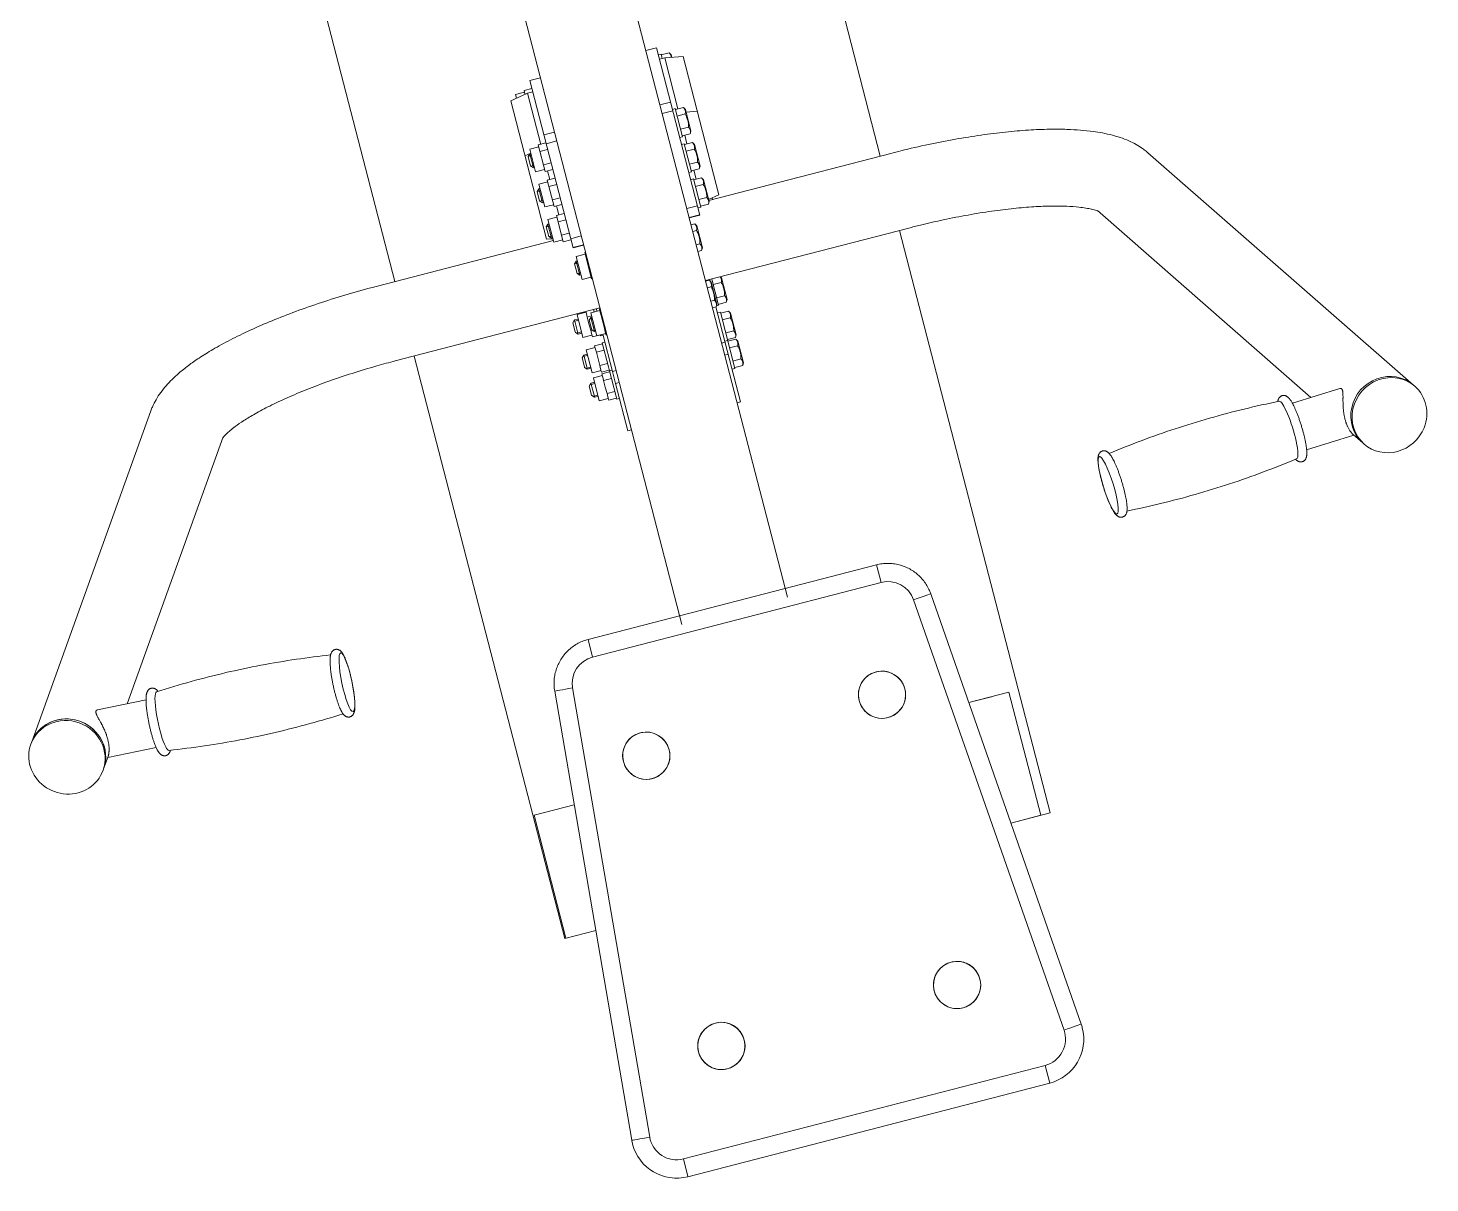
# Model space of a CAD drawing. Header units: millimetres. Extents: x -4129 to 4409, y -4072 to 4021.
# Drawn here: x 325 to 1096, y -4072 to -3437 of the extents above; entities that cross this region are included whole.
import ezdxf

# ---------------------------------------------------------------- set-up
doc = ezdxf.new("R2010")
doc.units = ezdxf.units.MM
doc.linetypes.add('K5LT_BASIC', pattern=[0])
doc.linetypes.add('K5LT_THIN', pattern=[0])
doc.layers.add('DIKOM_ОБЪЕКТ', color=7, linetype='Continuous')

msp = doc.modelspace()

# ---------------------------------------------------------------- linework, layer by layer
at = {"layer": 'DIKOM_ОБЪЕКТ', "color": 7, "linetype": 'K5LT_BASIC', "lineweight": 15}
for p, q in [((742.46, -3749.89), (549.63, -3004.48)), ((684.37, -3764.92), (491.54, -3019.5)), ((793.59, -3507.04), (714.31, -3200.56)), ((526.39, -3576.16), (447.1, -3269.68)), ((664.6, -3448.92), (670.41, -3447.42)), ((670.41, -3447.42), (694.25, -3539.57)), ((671.41, -3451.29), (672.96, -3450.89)), ((674.94, -3452.96), (672.04, -3453.71)), ((672.96, -3450.89), (673.42, -3452.65)), ((673.08, -3451.37), (677.47, -3450.23)), ((673.42, -3452.65), (673.59, -3453.31)), ((685.07, -3452.16), (674.94, -3452.96)), ((682.21, -3481.06), (674.94, -3452.96)), ((677.47, -3450.23), (678.55, -3451.33)), ((678.89, -3452.65), (678.55, -3451.33)), ((704.77, -3528.32), (685.07, -3452.16)), ((606.51, -3463.95), (600.7, -3465.45)), ((592.88, -3473.15), (597.82, -3471.87)), ((601.83, -3469.8), (597.57, -3470.9)), ((598.04, -3472.72), (597.57, -3470.9)), ((599.43, -3472.49), (602.33, -3471.74)), ((624.54, -3557.6), (600.7, -3465.45)), ((590.19, -3476.7), (599.43, -3472.49)), ((590.19, -3476.7), (609.89, -3552.86)), ((592.88, -3473.15), (593.42, -3475.23)), ((598.13, -3473.08), (598.04, -3472.72)), ((599.43, -3472.49), (606.7, -3500.59)), ((678.16, -3477.37), (672.35, -3478.87)), ((679.41, -3482.2), (673.6, -3483.7)), ((679.18, -3481.33), (680.73, -3480.93)), ((680.73, -3480.93), (684.74, -3496.42)), ((680.86, -3481.41), (685.24, -3480.27)), ((681.79, -3485.03), (686.18, -3483.89)), ((685.25, -3480.28), (685.24, -3480.27)), ((685.25, -3480.28), (686.32, -3481.37)), ((689.41, -3493.32), (686.32, -3481.37)), ((692.88, -3482.36), (686.7, -3482.84)), ((614.26, -3493.9), (608.45, -3495.4)), ((683.67, -3492.29), (688.06, -3491.16)), ((684.62, -3495.94), (689, -3494.81)), ((689.01, -3494.79), (689, -3494.81)), ((689.01, -3494.79), (689.41, -3493.32)), ((600.66, -3503.19), (605.59, -3501.92)), ((609.6, -3499.84), (605.34, -3500.94)), ((609.1, -3515.47), (605.34, -3500.94)), ((615.51, -3498.73), (609.7, -3500.23)), ((683.19, -3496.82), (684.74, -3496.42)), ((684.17, -3500.63), (685.72, -3500.22)), ((685.72, -3500.22), (689.73, -3515.72)), ((685.85, -3500.7), (690.24, -3499.57)), ((687.2, -3500.35), (685.97, -3495.59)), ((690.24, -3499.58), (690.24, -3499.57)), ((690.24, -3499.58), (691.31, -3500.66)), ((694.4, -3512.62), (691.31, -3500.66)), ((598, -3506.9), (601.23, -3505.42)), ((600.65, -3505.78), (599.76, -3507.3)), ((601.13, -3512.62), (599.76, -3507.3)), ((601.28, -3505.61), (600.65, -3505.78)), ((602.66, -3513.52), (600.65, -3505.78)), ((600.66, -3503.19), (603.91, -3515.78)), ((610.54, -3503.46), (606.28, -3504.56)), ((612.42, -3510.73), (608.16, -3511.83)), ((686.78, -3504.32), (691.17, -3503.19)), ((688.66, -3511.59), (693.05, -3510.45)), ((799.38, -3505.54), (699.27, -3531.44)), ((1087.08, -3633.14), (940.94, -3505.25)), ((602.66, -3513.52), (601.13, -3512.62)), ((603.29, -3513.36), (602.66, -3513.52)), ((603.91, -3515.78), (608.85, -3514.5)), ((613.36, -3514.37), (609.1, -3515.47)), ((610.46, -3515.12), (611.69, -3519.89)), ((688.18, -3516.12), (689.73, -3515.72)), ((689.61, -3515.24), (693.99, -3514.1)), ((692.23, -3519.78), (690.96, -3514.89)), ((694, -3514.09), (693.99, -3514.1)), ((694, -3514.09), (694.4, -3512.62)), ((605.64, -3525.07), (604.75, -3526.6)), ((606.27, -3524.91), (605.64, -3525.07)), ((607.65, -3532.82), (605.64, -3525.07)), ((605.65, -3522.49), (610.59, -3521.21)), ((605.65, -3522.49), (608.9, -3535.07)), ((614.59, -3519.14), (610.33, -3520.24)), ((614.09, -3534.77), (610.33, -3520.24)), ((615.53, -3522.76), (611.27, -3523.86)), ((689.2, -3520.05), (690.75, -3519.65)), ((690.75, -3519.65), (694.76, -3535.14)), ((690.87, -3520.13), (695.26, -3519)), ((691.81, -3523.75), (696.2, -3522.62)), ((695.27, -3519.01), (695.26, -3519)), ((695.27, -3519.01), (696.34, -3520.09)), ((699.43, -3532.05), (696.34, -3520.09)), ((606.12, -3531.92), (604.75, -3526.6)), ((607.65, -3532.82), (606.12, -3531.92)), ((608.28, -3532.65), (607.65, -3532.82)), ((608.9, -3535.07), (613.84, -3533.8)), ((617.41, -3530.02), (613.15, -3531.12)), ((618.35, -3533.67), (614.09, -3534.77)), ((693.69, -3531.02), (698.08, -3529.88)), ((694.63, -3534.67), (699.02, -3533.53)), ((699.02, -3533.52), (699.43, -3532.05)), ((699.02, -3533.52), (699.02, -3533.53)), ((704.77, -3528.32), (699.13, -3530.89)), ((701.31, -3530.91), (701.07, -3530)), ((610.67, -3541.92), (615.61, -3540.64)), ((619.62, -3538.57), (615.36, -3539.67)), ((619.12, -3554.2), (615.36, -3539.67)), ((615.45, -3534.42), (616.71, -3539.32)), ((692.93, -3534.48), (687.12, -3535.98)), ((694.19, -3539.33), (688.38, -3540.83)), ((694.25, -3539.57), (688.44, -3541.07)), ((693.21, -3535.54), (694.76, -3535.14)), ((1030.59, -3639.91), (913.09, -3537.09)), ((913.09, -3537.09), (913.09, -3537.09)), ((610.67, -3544.5), (609.77, -3546.02)), ((611.15, -3551.35), (609.77, -3546.02)), ((610.67, -3541.92), (613.93, -3554.5)), ((611.3, -3544.34), (610.67, -3544.5)), ((612.67, -3552.25), (610.67, -3544.5)), ((620.56, -3542.18), (616.3, -3543.29)), ((689.44, -3544.95), (691.51, -3544.42)), ((690.38, -3548.58), (692.45, -3548.05)), ((691.51, -3544.42), (692.58, -3545.51)), ((691.51, -3544.42), (691.51, -3544.42)), ((695.68, -3557.47), (692.58, -3545.51)), ((809.97, -3546.49), (697.38, -3575.62)), ((887.11, -3868.57), (804.18, -3547.99)), ((516.1, -3578.82), (613.69, -3553.58)), ((609.89, -3552.86), (613.43, -3552.58)), ((612.67, -3552.25), (611.15, -3551.35)), ((613.3, -3552.08), (612.67, -3552.25)), ((613.93, -3554.5), (618.87, -3553.23)), ((622.44, -3549.45), (618.18, -3550.55)), ((623.38, -3553.1), (619.12, -3554.2)), ((629.04, -3551.01), (623.23, -3552.51)), ((630.29, -3555.86), (624.48, -3557.36)), ((630.35, -3556.1), (624.54, -3557.6)), ((692.26, -3555.85), (694.33, -3555.31)), ((626.28, -3562.33), (631.22, -3561.05)), ((626.28, -3562.33), (629.54, -3574.91)), ((626.91, -3564.75), (626.28, -3564.91)), ((631.36, -3559.98), (630.97, -3560.08)), ((634.73, -3574.61), (630.97, -3560.08)), ((632.29, -3563.61), (631.91, -3563.71)), ((693.2, -3559.48), (695.27, -3558.95)), ((695.27, -3558.95), (695.68, -3557.47)), ((626.28, -3564.91), (625.38, -3566.43)), ((626.76, -3571.76), (625.38, -3566.43)), ((628.28, -3572.66), (626.28, -3564.91)), ((628.28, -3572.66), (626.76, -3571.76)), ((628.91, -3572.49), (628.28, -3572.66)), ((634.17, -3570.87), (633.79, -3570.97)), ((629.54, -3574.91), (634.48, -3573.64)), ((635.12, -3574.51), (634.73, -3574.61)), ((697.46, -3575.95), (699.53, -3575.42)), ((698.4, -3579.58), (700.47, -3579.05)), ((699.31, -3575.12), (699.4, -3575.45)), ((699.53, -3575.42), (700.6, -3576.51)), ((699.53, -3575.42), (699.53, -3575.42)), ((703.7, -3588.47), (700.6, -3576.51)), ((704.59, -3589.14), (700.86, -3574.72)), ((701.65, -3577.76), (706.04, -3576.62)), ((705.59, -3573.5), (706.17, -3574.09)), ((709.27, -3586.04), (706.17, -3574.09)), ((700.28, -3586.85), (702.35, -3586.32)), ((703.53, -3585.02), (707.92, -3583.89)), ((704.47, -3588.66), (708.86, -3587.52)), ((708.86, -3587.52), (709.27, -3586.04)), ((526.69, -3619.77), (639.29, -3590.65)), ((626.71, -3594.31), (631.64, -3593.03)), ((626.71, -3594.31), (629.96, -3606.89)), ((631.86, -3593.87), (631.54, -3592.65)), ((632.33, -3595.69), (631.86, -3593.87)), ((634.75, -3595.06), (632.33, -3595.69)), ((633.27, -3599.32), (632.33, -3595.69)), ((634.3, -3593.33), (639.24, -3592.05)), ((634.3, -3593.33), (637.56, -3605.92)), ((636.14, -3592.85), (635.8, -3591.55)), ((637.35, -3591.15), (637.69, -3592.45)), ((639.38, -3590.98), (638.99, -3591.08)), ((639.46, -3592.89), (638.99, -3591.08)), ((639.93, -3594.71), (639.46, -3592.89)), ((640.31, -3594.61), (639.93, -3594.71)), ((640.87, -3598.34), (639.93, -3594.71)), ((701.22, -3590.49), (703.29, -3589.95)), ((703.16, -3589.98), (716.69, -3642.28)), ((703.29, -3589.95), (703.7, -3588.47)), ((704.59, -3589.14), (703.43, -3589.44)), ((705.6, -3593.02), (704.05, -3593.42)), ((713.6, -3623.97), (705.6, -3593.02)), ((705.72, -3593.5), (710.11, -3592.37)), ((710.11, -3592.37), (711.19, -3593.46)), ((710.11, -3592.37), (710.11, -3592.37)), ((714.28, -3605.42), (711.19, -3593.46)), ((625.35, -3597.24), (624.45, -3598.76)), ((625.73, -3603.73), (624.45, -3598.76)), ((627.33, -3596.73), (625.35, -3597.24)), ((627.22, -3604.47), (625.35, -3597.24)), ((634.21, -3602.95), (633.27, -3599.32)), ((634.3, -3595.91), (633.4, -3597.44)), ((634.78, -3602.76), (633.4, -3597.44)), ((634.83, -3602.79), (634.21, -3602.95)), ((634.68, -3604.77), (634.21, -3602.95)), ((634.93, -3595.75), (634.3, -3595.91)), ((636.3, -3603.66), (634.3, -3595.91)), ((636.3, -3603.66), (634.78, -3602.76)), ((641.81, -3601.98), (640.87, -3598.34)), ((642.19, -3601.88), (641.81, -3601.98)), ((642.28, -3603.79), (641.81, -3601.98)), ((706.66, -3597.13), (711.05, -3596)), ((708.54, -3604.4), (712.93, -3603.26)), ((625.83, -3604.09), (625.73, -3603.73)), ((627.35, -3604.99), (625.83, -3604.09)), ((627.35, -3604.99), (627.22, -3604.47)), ((629.34, -3604.47), (627.35, -3604.99)), ((629.96, -3606.89), (634.9, -3605.62)), ((635.15, -3606.59), (634.68, -3604.77)), ((639.41, -3605.49), (635.15, -3606.59)), ((636.93, -3603.5), (636.3, -3603.66)), ((640.66, -3610.33), (636.4, -3611.43)), ((637.56, -3605.92), (642.5, -3604.64)), ((639.53, -3605.97), (639.4, -3605.44)), ((641.08, -3605.57), (639.53, -3605.97)), ((642.09, -3609.45), (640.54, -3609.85)), ((643.97, -3623.12), (640.54, -3609.85)), ((640.95, -3605.04), (646.25, -3625.54)), ((642.75, -3605.61), (642.28, -3603.79)), ((643.14, -3605.51), (642.75, -3605.61)), ((706.27, -3610.01), (708.21, -3609.51)), ((709.6, -3608.48), (708.05, -3608.88)), ((709.48, -3608.03), (713.87, -3606.9)), ((709.72, -3608.96), (714.11, -3607.83)), ((713.87, -3606.9), (714.28, -3605.42)), ((714.11, -3607.83), (715.18, -3608.92)), ((714.11, -3607.83), (714.11, -3607.83)), ((718.28, -3620.88), (715.18, -3608.92)), ((619.91, -3937.69), (536.98, -3617.11)), ((630.36, -3616.62), (629.46, -3618.14)), ((630.75, -3623.11), (629.46, -3618.14)), ((632.34, -3616.1), (630.36, -3616.62)), ((632.23, -3623.84), (630.36, -3616.62)), ((631.72, -3613.68), (636.66, -3612.41)), ((631.72, -3613.68), (634.97, -3626.27)), ((636.87, -3613.25), (636.4, -3611.43)), ((637.34, -3615.06), (636.87, -3613.25)), ((641.6, -3613.96), (637.34, -3615.06)), ((638.28, -3618.7), (637.34, -3615.06)), ((639.22, -3622.33), (638.28, -3618.7)), ((707.98, -3616.62), (709.92, -3616.12)), ((710.66, -3612.59), (715.05, -3611.46)), ((712.54, -3619.86), (716.93, -3618.72)), ((630.84, -3623.47), (630.75, -3623.11)), ((632.36, -3624.36), (630.84, -3623.47)), ((632.36, -3624.36), (632.23, -3623.84)), ((634.35, -3623.85), (632.36, -3624.36)), ((634.97, -3626.27), (639.91, -3624.99)), ((643.48, -3621.23), (639.22, -3622.33)), ((639.69, -3624.15), (639.22, -3622.33)), ((640.16, -3625.97), (639.69, -3624.15)), ((644.42, -3624.86), (640.16, -3625.97)), ((644.66, -3625.79), (640.4, -3626.89)), ((644.54, -3625.31), (643.97, -3623.12)), ((646.09, -3624.91), (644.54, -3625.31)), ((647.97, -3638.58), (644.54, -3625.31)), ((646.25, -3625.54), (648.19, -3625.04)), ((646.25, -3625.54), (647.96, -3632.15)), ((713.6, -3623.97), (712.05, -3624.37)), ((713.48, -3623.49), (717.87, -3622.36)), ((717.87, -3622.36), (718.28, -3620.88)), ((634.36, -3632.08), (633.46, -3633.6)), ((634.75, -3638.57), (633.46, -3633.6)), ((636.34, -3631.56), (634.36, -3632.08)), ((636.23, -3639.3), (634.36, -3632.08)), ((635.72, -3629.14), (640.65, -3627.87)), ((635.72, -3629.14), (638.97, -3641.73)), ((640.87, -3628.71), (640.4, -3626.89)), ((641.34, -3630.52), (640.87, -3628.71)), ((645.6, -3629.42), (641.34, -3630.52)), ((642.28, -3634.16), (641.34, -3630.52)), ((643.22, -3637.79), (642.28, -3634.16)), ((647.96, -3632.15), (649.9, -3631.65)), ((647.96, -3632.15), (654.73, -3658.31)), ((1087.78, -3633.75), (1087.08, -3633.14)), ((634.84, -3638.92), (634.75, -3638.57)), ((636.36, -3639.82), (634.84, -3638.92)), ((636.36, -3639.82), (636.23, -3639.3)), ((638.35, -3639.31), (636.36, -3639.82)), ((638.97, -3641.73), (643.91, -3640.45)), ((647.48, -3636.69), (643.22, -3637.79)), ((643.69, -3639.61), (643.22, -3637.79)), ((644.16, -3641.42), (643.69, -3639.61)), ((648.42, -3640.32), (644.16, -3641.42)), ((648.55, -3640.8), (647.97, -3638.58)), ((650.09, -3640.4), (648.55, -3640.8)), ((1020.41, -3643.04), (1046.48, -3635.01)), ((326.36, -3829.92), (392.15, -3647.22)), ((714.75, -3642.78), (716.69, -3642.28)), ((379.06, -3808.45), (431.95, -3661.55)), ((654.73, -3658.31), (656.66, -3657.81)), ((1028.29, -3668.66), (1054.29, -3660.65)), ((1059.22, -3664.97), (1053.86, -3660.27)), ((1053.86, -3660.27), (1053.86, -3660.27)), ((1059.92, -3665.58), (1059.22, -3664.97)), ((791.55, -3732.03), (632.78, -3773.1)), ((904.19, -3984.8), (821.41, -3747.99)), ((894.74, -3988.08), (811.96, -3751.26)), ((614.4, -3801.54), (656.84, -4048.78)), ((864.43, -3802.13), (842.34, -3807.84)), ((864.43, -3802.13), (881.96, -3869.9)), ((389.48, -3806.26), (362.78, -3811.88)), ((842.33, -3807.85), (854.75, -3804.63)), ((326.05, -3830.79), (326.36, -3829.92)), ((395, -3832.48), (368.38, -3838.09)), ((366.16, -3844.26), (368.58, -3837.55)), ((368.58, -3837.55), (368.58, -3837.55)), ((365.85, -3845.13), (366.16, -3844.26)), ((625.12, -3864.04), (603.03, -3869.75)), ((620.56, -3937.52), (603.03, -3869.75)), ((865.51, -3874.15), (887.11, -3868.57)), ((881.96, -3869.9), (865.52, -3874.15)), ((637.01, -3933.26), (619.91, -3937.69)), ((904.79, -3986.79), (904.8, -3986.82)), ((687.75, -4068.79), (886.86, -4017.29)), ((657.28, -4050.82), (657.29, -4050.85))]:
    msp.add_line(p, q, dxfattribs=at)
at = {"layer": 'DIKOM_ОБЪЕКТ', "color": 7, "linetype": 'K5LT_THIN', "lineweight": 15}
for p, q in [((599.76, -3507.3), (601.6, -3506.82)), ((601.13, -3512.62), (602.97, -3512.15)), ((604.75, -3526.6), (606.59, -3526.12)), ((606.12, -3531.92), (607.96, -3531.44)), ((609.77, -3546.02), (611.61, -3545.55)), ((611.15, -3551.35), (612.99, -3550.87)), ((625.38, -3566.43), (627.22, -3565.96)), ((626.76, -3571.76), (628.6, -3571.28)), ((625.52, -3597.9), (624.86, -3598.07)), ((627.5, -3597.38), (625.52, -3597.9)), ((634.47, -3596.57), (633.81, -3596.74)), ((635.1, -3596.41), (634.47, -3596.57)), ((636.13, -3603), (635.48, -3603.17)), ((636.76, -3602.84), (636.13, -3603)), ((627.02, -3604.37), (626.53, -3604.5)), ((627.18, -3604.33), (627.02, -3604.37)), ((629.17, -3603.82), (627.18, -3604.33)), ((630.53, -3617.27), (629.87, -3617.44)), ((632.51, -3616.76), (630.53, -3617.27)), ((632.04, -3623.75), (631.54, -3623.88)), ((632.19, -3623.71), (632.04, -3623.75)), ((634.18, -3623.19), (632.19, -3623.71)), ((634.53, -3632.73), (633.87, -3632.9)), ((636.51, -3632.22), (634.53, -3632.73)), ((636.04, -3639.21), (635.54, -3639.34)), ((636.19, -3639.17), (636.04, -3639.21)), ((638.18, -3638.65), (636.19, -3639.17)), ((791.55, -3732.03), (794.05, -3741.69)), ((794.05, -3741.69), (635.28, -3782.76)), ((632.78, -3773.1), (635.28, -3782.76)), ((624.25, -3799.82), (666.69, -4047.07)), ((685.23, -4059.06), (884.34, -4007.55)), ((886.85, -4017.25), (884.34, -4007.55)), ((886.86, -4017.29), (886.85, -4017.25)), ((687.74, -4068.76), (685.23, -4059.06)), ((687.75, -4068.79), (687.74, -4068.76))]:
    msp.add_line(p, q, dxfattribs=at)
at = {"layer": 'DIKOM_ОБЪЕКТ', "color": 7, "linetype": 'K5LT_BASIC', "lineweight": 15}
for centre in [(835.88, -3963.28), (706.15, -3996.83)]:
    msp.add_circle(centre, 13, dxfattribs=at)
for centre, major_axis, ratio, start_param, end_param in [((1073.15, -3649.05), (13.93, 15.92), 0.951357, 0, 3.141593), ((1073.15, -3649.05), (13.93, 15.92), 0.951357, 0, 3.141593), ((1073.85, -3649.66), (13.93, 15.92), 0.951357, 0, 3.141593), ((1073.15, -3649.05), (13.93, 15.92), 0.951357, -0.000001, 0), ((1073.85, -3649.66), (13.93, 15.92), 0.951357, -1.217924, 0), ((1018, -3657.8), (-4.86, 15.77), 0.16775, -2.028908, -0.01706), ((1073.85, -3649.66), (13.93, 15.92), 0.951357, 3.141593, 5.065262), ((1018, -3657.8), (-4.86, 15.77), 0.16775, -3.124533, -2.028908), ((811.97, -3751.28), (9.44, 3.3), 0.002273, -0.000189, 0), ((794.55, -3803.53), (12.59, 3.26), 0.999997, -0.44382, 3.141593), ((794.55, -3803.53), (-12.59, -3.26), 0.999997, 3.141593, 6.283185), ((398.74, -3818), (3.4, -16.15), 0.16775, -3.124533, -0.527185), ((624.26, -3799.84), (-9.86, -1.69), 0.002273, 0, 0.000189), ((794.55, -3803.53), (-12.59, -3.26), 0.999997, 0, 3.141593), ((794.55, -3803.53), (12.59, 3.26), 0.999997, -3.141593, -0.44382), ((345.95, -3837.96), (-19.9, 7.17), 0.951357, 3.141593, 6.283185), ((346.26, -3837.09), (-19.9, 7.17), 0.951357, -3.141593, 0), ((346.26, -3837.09), (-19.9, 7.17), 0.951357, 3.141593, 6.283185), ((664.82, -3837.09), (-12.59, -3.26), 0.999997, 3.141593, 6.781927), ((664.82, -3837.09), (-12.59, -3.26), 0.999997, 3.141593, 6.283185), ((345.95, -3837.96), (-19.9, 7.17), 0.951357, 0, 0.630474), ((346.26, -3837.09), (-19.9, 7.17), 0.951357, 0, 0.000001), ((398.74, -3818), (3.4, -16.15), 0.16775, -0.527185, -0.01706), ((664.82, -3837.09), (-12.59, -3.26), 0.999997, 0, 3.141593), ((664.82, -3837.09), (-12.59, -3.26), 0.999997, 0.498742, 3.141593), ((345.95, -3837.96), (-19.9, 7.17), 0.951357, 0.630474, 3.141593), ((835.88, -3963.28), (-12.59, -3.26), 0.999997, 3.141593, 6.283185), ((835.88, -3963.28), (-12.59, -3.26), 0.999997, -3.141593, -0.369097), ((835.88, -3963.28), (-12.59, -3.26), 0.999997, -0.369097, 0), ((835.88, -3963.28), (-12.59, -3.26), 0.999997, 0, 3.141593), ((835.88, -3963.28), (-12.59, -3.26), 0.999997, 0, 3.141593), ((706.15, -3996.83), (12.59, 3.26), 0.999997, 0, 3.141593), ((706.15, -3996.83), (-12.59, -3.26), 0.999997, 3.141593, 6.283185), ((880.6, -3993.08), (24.2, 6.26), 0.999997, -1.570796, 0), ((894.75, -3988.1), (9.44, 3.3), 0.002273, -0.000189, 0), ((880.59, -3993.05), (24.2, 6.26), 0.999997, 0, 0.083141), ((706.15, -3996.83), (-12.59, -3.26), 0.999997, 0, 3.141593), ((706.15, -3996.83), (12.59, 3.26), 0.999997, -0.991562, 0), ((706.15, -3996.83), (12.59, 3.26), 0.999997, 3.141593, 5.291624), ((666.7, -4047.09), (-9.86, -1.69), 0.002273, 0, 0.000189), ((681.48, -4044.56), (-24.2, -6.26), 0.999997, -0.083141, 0), ((681.49, -4044.59), (-24.2, -6.26), 0.999997, 0, 1.570796)]:
    msp.add_ellipse(centre, major_axis=major_axis, ratio=ratio, start_param=start_param, end_param=end_param, dxfattribs=at)
at = {"layer": 'DIKOM_ОБЪЕКТ', "color": 7, "linetype": 'K5LT_THIN', "lineweight": 15}
for centre, major_axis in [((919.07, -3688.26), (-4.86, 15.77)), ((500.03, -3796.67), (3.4, -16.15))]:
    msp.add_ellipse(centre, major_axis=major_axis, ratio=0.16775, dxfattribs=at)
for centre, major_axis, ratio, start_param, end_param in [((797.8, -3756.21), (14.52, 3.76), 0.999997, 0.083141, 1.570796), ((811.97, -3751.28), (9.44, 3.3), 0.002273, 0, 1.570607), ((811.97, -3751.28), (9.44, 3.3), 0.002273, -0.000189, 0), ((639.04, -3797.28), (-14.52, -3.76), 0.999997, -1.570796, -0.083141), ((624.26, -3799.84), (-9.86, -1.69), 0.002273, -1.570607, 0), ((624.26, -3799.84), (-9.86, -1.69), 0.002273, 0, 0.000189), ((880.58, -3993.03), (14.52, 3.76), 0.999997, -1.570796, 0.083141), ((894.75, -3988.1), (9.44, 3.3), 0.002273, 0, 1.570607), ((880.59, -3993.05), (24.2, 6.26), 0.999997, 0, 0.083141), ((894.75, -3988.1), (9.44, 3.3), 0.002273, -0.000189, 0), ((666.7, -4047.09), (-9.86, -1.69), 0.002273, -1.570607, 0), ((666.7, -4047.09), (-9.86, -1.69), 0.002273, 0, 0.000189), ((681.48, -4044.56), (-24.2, -6.26), 0.999997, -0.083141, 0), ((681.48, -4044.53), (-14.52, -3.76), 0.999997, -0.083141, 1.570796)]:
    msp.add_ellipse(centre, major_axis=major_axis, ratio=ratio, start_param=start_param, end_param=end_param, dxfattribs=at)
at = {"layer": 'DIKOM_ОБЪЕКТ', "color": 7, "linetype": 'K5LT_BASIC', "lineweight": 15}
for points, knots in [([(678.6, -3452.67), (678.6, -3452.55), (678.59, -3452.35), (678.55, -3452.08), (678.49, -3451.86), (678.42, -3451.62), (678.31, -3451.37), (678.15, -3451.07), (677.89, -3450.69), (677.64, -3450.4), (677.47, -3450.23)], [0, 0, 0, 0, 1.471947, 2.442129, 3.370526, 4.239994, 5.495728, 6.73022, 8.324433, 11, 11, 11, 11]), ([(686.18, -3483.89), (686.25, -3483.63), (686.33, -3483.28), (686.36, -3482.85), (686.37, -3482.59), (686.35, -3482.34), (686.32, -3482.11), (686.26, -3481.89), (686.19, -3481.66), (686.08, -3481.4), (685.92, -3481.11), (685.66, -3480.73), (685.42, -3480.45), (685.25, -3480.28)], [0, 0, 0, 0, 2.757796, 3.597749, 4.649851, 5.507707, 6.37628, 7.207444, 7.985851, 9.11007, 10.215271, 11.642519, 14, 14, 14, 14]), ([(688.06, -3491.16), (688.07, -3490.85), (688.07, -3490.41), (688.05, -3489.76), (688.01, -3489.23), (687.94, -3488.67), (687.86, -3488.18), (687.77, -3487.72), (687.66, -3487.29), (687.54, -3486.88), (687.39, -3486.42), (687.18, -3485.86), (686.79, -3484.99), (686.43, -3484.32), (686.18, -3483.89)], [0, 0, 0, 0, 1.792921, 2.606895, 3.844333, 4.968544, 5.885196, 6.813299, 7.701429, 8.533187, 9.335775, 10.524184, 12.063388, 15, 15, 15, 15]), ([(689, -3494.81), (689.08, -3494.54), (689.15, -3494.19), (689.19, -3493.75), (689.19, -3493.5), (689.17, -3493.24), (689.14, -3493.01), (689.08, -3492.79), (689.01, -3492.55), (688.9, -3492.3), (688.74, -3492), (688.48, -3491.61), (688.23, -3491.33), (688.06, -3491.16)], [0, 0, 0, 0, 2.750356, 3.588044, 4.637308, 5.492849, 6.359079, 7.188001, 7.964308, 9.085494, 10.187714, 11.611112, 14, 14, 14, 14]), ([(940.94, -3505.25), (940.59, -3504.95), (939.59, -3504.11), (937.47, -3502.51), (934.34, -3500.55), (930.27, -3498.54), (925.93, -3496.88), (921.09, -3495.45), (916.16, -3494.35), (910.3, -3493.4), (903.86, -3492.71), (895.84, -3492.27), (886.37, -3492.2), (875.13, -3492.67), (862.59, -3493.73), (849.13, -3495.4), (834.91, -3497.68), (820.1, -3500.58), (808.17, -3503.31), (801.25, -3505.06), (799.38, -3505.54)], [0, 0, 0, 0, 0.253848, 0.710774, 1.472317, 2.34016, 3.323714, 4.159997, 5.223815, 6.132638, 7.340419, 8.535685, 10.010676, 11.639333, 13.31436, 15.026333, 16.769159, 18.539476, 20.334416, 21, 21, 21, 21]), ([(691.17, -3503.19), (691.25, -3502.92), (691.32, -3502.58), (691.36, -3502.14), (691.36, -3501.89), (691.34, -3501.63), (691.31, -3501.4), (691.26, -3501.19), (691.18, -3500.95), (691.07, -3500.7), (690.91, -3500.4), (690.65, -3500.02), (690.41, -3499.74), (690.24, -3499.58)], [0, 0, 0, 0, 2.757796, 3.597749, 4.649851, 5.507707, 6.37628, 7.207444, 7.985851, 9.11007, 10.215271, 11.642519, 14, 14, 14, 14]), ([(693.05, -3510.45), (693.06, -3510.15), (693.06, -3509.71), (693.04, -3509.06), (693, -3508.52), (692.93, -3507.97), (692.85, -3507.47), (692.76, -3507.02), (692.65, -3506.58), (692.53, -3506.17), (692.38, -3505.72), (692.17, -3505.16), (691.79, -3504.28), (691.42, -3503.61), (691.17, -3503.19)], [0, 0, 0, 0, 1.792921, 2.606895, 3.844333, 4.968544, 5.885196, 6.813299, 7.701429, 8.533187, 9.335775, 10.524184, 12.063388, 15, 15, 15, 15]), ([(693.99, -3514.1), (694.07, -3513.83), (694.14, -3513.49), (694.18, -3513.05), (694.18, -3512.79), (694.16, -3512.54), (694.13, -3512.31), (694.08, -3512.09), (694, -3511.85), (693.89, -3511.6), (693.73, -3511.3), (693.47, -3510.91), (693.22, -3510.63), (693.05, -3510.45)], [0, 0, 0, 0, 2.750356, 3.588044, 4.637308, 5.492849, 6.359079, 7.188001, 7.964308, 9.085494, 10.187714, 11.611112, 14, 14, 14, 14]), ([(696.2, -3522.62), (696.27, -3522.35), (696.34, -3522.01), (696.38, -3521.57), (696.39, -3521.32), (696.37, -3521.06), (696.33, -3520.83), (696.28, -3520.62), (696.21, -3520.38), (696.1, -3520.13), (695.94, -3519.83), (695.68, -3519.45), (695.43, -3519.17), (695.27, -3519.01)], [0, 0, 0, 0, 2.757796, 3.597749, 4.649851, 5.507707, 6.37628, 7.207444, 7.985851, 9.11007, 10.215271, 11.642519, 14, 14, 14, 14]), ([(698.08, -3529.88), (698.09, -3529.58), (698.09, -3529.14), (698.06, -3528.49), (698.02, -3527.95), (697.96, -3527.4), (697.88, -3526.9), (697.79, -3526.45), (697.68, -3526.01), (697.56, -3525.6), (697.41, -3525.15), (697.2, -3524.59), (696.81, -3523.71), (696.45, -3523.04), (696.2, -3522.62)], [0, 0, 0, 0, 1.792921, 2.606895, 3.844333, 4.968544, 5.885196, 6.813299, 7.701429, 8.533187, 9.335775, 10.524184, 12.063388, 15, 15, 15, 15]), ([(699.02, -3533.53), (699.09, -3533.26), (699.17, -3532.92), (699.2, -3532.48), (699.21, -3532.22), (699.19, -3531.97), (699.15, -3531.73), (699.1, -3531.52), (699.03, -3531.28), (698.92, -3531.02), (698.76, -3530.73), (698.49, -3530.34), (698.25, -3530.05), (698.08, -3529.88)], [0, 0, 0, 0, 2.750356, 3.588044, 4.637308, 5.492849, 6.359079, 7.188001, 7.964308, 9.085494, 10.187714, 11.611112, 14, 14, 14, 14]), ([(809.97, -3546.49), (812.16, -3545.93), (818.26, -3544.4), (828.99, -3541.95), (841.9, -3539.41), (854.93, -3537.31), (867.09, -3535.8), (878.16, -3534.87), (887.96, -3534.49), (896.3, -3534.6), (902.48, -3535.06), (906.89, -3535.67), (909.63, -3536.22), (911.48, -3536.71), (912.68, -3537.11), (913.27, -3537.35), (913.49, -3537.45), (913.53, -3537.47)], [0, 0, 0, 0, 0.838412, 2.335578, 4.102872, 5.839958, 7.543101, 9.206272, 10.820507, 12.372681, 13.84356, 14.85319, 15.837472, 16.49283, 17.14715, 17.80147, 18, 18, 18, 18]), ([(692.45, -3548.05), (692.52, -3547.78), (692.59, -3547.44), (692.63, -3547), (692.63, -3546.74), (692.62, -3546.49), (692.58, -3546.26), (692.53, -3546.04), (692.45, -3545.81), (692.35, -3545.55), (692.19, -3545.26), (691.92, -3544.87), (691.68, -3544.59), (691.51, -3544.42)], [0, 0, 0, 0, 2.75171, 3.58981, 4.63959, 5.495553, 6.362209, 7.191539, 7.968228, 9.089966, 10.192728, 11.616827, 14, 14, 14, 14]), ([(694.33, -3555.31), (694.33, -3555.01), (694.34, -3554.57), (694.31, -3553.92), (694.27, -3553.38), (694.21, -3552.83), (694.13, -3552.33), (694.04, -3551.88), (693.93, -3551.44), (693.81, -3551.03), (693.66, -3550.58), (693.45, -3550.02), (693.06, -3549.14), (692.7, -3548.47), (692.45, -3548.05)], [0, 0, 0, 0, 1.792921, 2.606895, 3.844333, 4.968544, 5.885196, 6.813299, 7.701429, 8.533187, 9.335775, 10.524184, 12.063388, 15, 15, 15, 15]), ([(695.27, -3558.95), (695.34, -3558.68), (695.41, -3558.34), (695.45, -3557.9), (695.45, -3557.64), (695.44, -3557.39), (695.4, -3557.16), (695.35, -3556.94), (695.27, -3556.7), (695.17, -3556.45), (695.01, -3556.15), (694.74, -3555.77), (694.49, -3555.48), (694.33, -3555.31)], [0, 0, 0, 0, 2.750356, 3.588044, 4.637308, 5.492849, 6.359079, 7.188001, 7.964308, 9.085494, 10.187714, 11.611112, 14, 14, 14, 14]), ([(516.1, -3578.82), (510.95, -3580.15), (500.78, -3582.96), (485.96, -3587.58), (471.91, -3592.48), (458.78, -3597.6), (446.72, -3602.84), (435.83, -3608.14), (426.51, -3613.26), (418.92, -3617.97), (412.72, -3622.33), (407.86, -3626.22), (403.84, -3629.91), (400.53, -3633.38), (397.55, -3637.08), (394.99, -3640.98), (393.24, -3644.41), (392.41, -3646.52), (392.15, -3647.22)], [0, 0, 0, 0, 1.658647, 3.291307, 4.901027, 6.486097, 8.043951, 9.569692, 11.054985, 12.346279, 13.451667, 14.557054, 15.387813, 16.217741, 17.04767, 17.877006, 18.635639, 19, 19, 19, 19]), ([(700.47, -3579.05), (700.54, -3578.78), (700.61, -3578.44), (700.65, -3578), (700.65, -3577.75), (700.64, -3577.49), (700.6, -3577.26), (700.55, -3577.04), (700.47, -3576.81), (700.37, -3576.55), (700.21, -3576.26), (699.94, -3575.87), (699.7, -3575.59), (699.53, -3575.42)], [0, 0, 0, 0, 2.75171, 3.58981, 4.63959, 5.495553, 6.362209, 7.191539, 7.968228, 9.089966, 10.192728, 11.616827, 14, 14, 14, 14]), ([(702.35, -3586.32), (702.35, -3586.01), (702.36, -3585.57), (702.33, -3584.92), (702.29, -3584.38), (702.23, -3583.83), (702.15, -3583.34), (702.06, -3582.88), (701.95, -3582.45), (701.83, -3582.04), (701.68, -3581.58), (701.47, -3581.02), (701.08, -3580.14), (700.72, -3579.48), (700.47, -3579.05)], [0, 0, 0, 0, 1.792921, 2.606895, 3.844333, 4.968544, 5.885196, 6.813299, 7.701429, 8.533187, 9.335775, 10.524184, 12.063388, 15, 15, 15, 15]), ([(706.04, -3576.62), (706.11, -3576.35), (706.18, -3576.01), (706.22, -3575.57), (706.22, -3575.32), (706.2, -3575.06), (706.17, -3574.83), (706.12, -3574.61), (706.04, -3574.38), (705.94, -3574.13), (705.77, -3573.82), (705.63, -3573.62), (705.55, -3573.51)], [0, 0, 0, 0, 3.062623, 3.99542, 5.163814, 6.116491, 7.08107, 8.004105, 8.868552, 10.117034, 11.344397, 13, 13, 13, 13]), ([(707.92, -3583.89), (707.92, -3583.58), (707.93, -3583.14), (707.9, -3582.49), (707.86, -3581.96), (707.8, -3581.4), (707.72, -3580.91), (707.62, -3580.45), (707.52, -3580.02), (707.4, -3579.61), (707.25, -3579.15), (707.04, -3578.59), (706.65, -3577.72), (706.29, -3577.05), (706.04, -3576.62)], [0, 0, 0, 0, 1.792921, 2.606895, 3.844333, 4.968544, 5.885196, 6.813299, 7.701429, 8.533187, 9.335775, 10.524184, 12.063388, 15, 15, 15, 15]), ([(703.29, -3589.95), (703.36, -3589.68), (703.43, -3589.34), (703.47, -3588.9), (703.47, -3588.65), (703.46, -3588.39), (703.42, -3588.16), (703.37, -3587.94), (703.29, -3587.71), (703.19, -3587.45), (703.03, -3587.16), (702.76, -3586.77), (702.51, -3586.49), (702.35, -3586.32)], [0, 0, 0, 0, 2.750356, 3.588044, 4.637308, 5.492849, 6.359079, 7.188001, 7.964308, 9.085494, 10.187714, 11.611112, 14, 14, 14, 14]), ([(708.86, -3587.52), (708.93, -3587.26), (709, -3586.91), (709.04, -3586.47), (709.04, -3586.22), (709.02, -3585.96), (708.99, -3585.73), (708.94, -3585.51), (708.86, -3585.28), (708.76, -3585.02), (708.6, -3584.73), (708.33, -3584.34), (708.08, -3584.06), (707.92, -3583.89)], [0, 0, 0, 0, 2.750356, 3.588044, 4.637308, 5.492849, 6.359079, 7.188001, 7.964308, 9.085494, 10.187714, 11.611112, 14, 14, 14, 14]), ([(711.05, -3596), (711.12, -3595.73), (711.19, -3595.39), (711.23, -3594.95), (711.24, -3594.69), (711.22, -3594.44), (711.18, -3594.21), (711.13, -3593.99), (711.06, -3593.76), (710.95, -3593.5), (710.79, -3593.21), (710.53, -3592.82), (710.28, -3592.54), (710.11, -3592.37)], [0, 0, 0, 0, 2.75171, 3.58981, 4.63959, 5.495553, 6.362209, 7.191539, 7.968228, 9.089966, 10.192728, 11.616827, 14, 14, 14, 14]), ([(712.93, -3603.26), (712.94, -3602.96), (712.94, -3602.52), (712.91, -3601.87), (712.88, -3601.33), (712.81, -3600.78), (712.73, -3600.28), (712.64, -3599.83), (712.53, -3599.39), (712.41, -3598.98), (712.26, -3598.53), (712.05, -3597.97), (711.66, -3597.09), (711.3, -3596.42), (711.05, -3596)], [0, 0, 0, 0, 1.792921, 2.606895, 3.844333, 4.968544, 5.885196, 6.813299, 7.701429, 8.533187, 9.335775, 10.524184, 12.063388, 15, 15, 15, 15]), ([(713.87, -3606.9), (713.94, -3606.63), (714.01, -3606.29), (714.05, -3605.85), (714.06, -3605.59), (714.04, -3605.34), (714, -3605.11), (713.95, -3604.89), (713.88, -3604.65), (713.77, -3604.4), (713.61, -3604.1), (713.35, -3603.72), (713.1, -3603.44), (712.93, -3603.26)], [0, 0, 0, 0, 2.750356, 3.588044, 4.637308, 5.492849, 6.359079, 7.188001, 7.964308, 9.085494, 10.187714, 11.611112, 14, 14, 14, 14]), ([(715.05, -3611.46), (715.12, -3611.19), (715.19, -3610.84), (715.23, -3610.41), (715.23, -3610.15), (715.22, -3609.9), (715.18, -3609.67), (715.13, -3609.45), (715.06, -3609.21), (714.95, -3608.96), (714.79, -3608.66), (714.53, -3608.28), (714.28, -3608), (714.11, -3607.83)], [0, 0, 0, 0, 2.75171, 3.58981, 4.63959, 5.495553, 6.362209, 7.191539, 7.968228, 9.089966, 10.192728, 11.616827, 14, 14, 14, 14]), ([(716.93, -3618.72), (716.94, -3618.42), (716.94, -3617.98), (716.91, -3617.33), (716.87, -3616.79), (716.81, -3616.24), (716.73, -3615.74), (716.64, -3615.29), (716.53, -3614.85), (716.41, -3614.44), (716.26, -3613.99), (716.05, -3613.43), (715.66, -3612.55), (715.3, -3611.88), (715.05, -3611.46)], [0, 0, 0, 0, 1.792921, 2.606895, 3.844333, 4.968544, 5.885196, 6.813299, 7.701429, 8.533187, 9.335775, 10.524184, 12.063388, 15, 15, 15, 15]), ([(717.87, -3622.36), (717.94, -3622.09), (718.01, -3621.75), (718.05, -3621.31), (718.05, -3621.05), (718.04, -3620.8), (718, -3620.57), (717.95, -3620.35), (717.87, -3620.11), (717.77, -3619.86), (717.61, -3619.56), (717.34, -3619.18), (717.1, -3618.89), (716.93, -3618.72)], [0, 0, 0, 0, 2.750356, 3.588044, 4.637308, 5.492849, 6.359079, 7.188001, 7.964308, 9.085494, 10.187714, 11.611112, 14, 14, 14, 14]), ([(526.69, -3619.77), (523.29, -3620.65), (515.27, -3622.83), (502.9, -3626.56), (489.97, -3630.94), (477.97, -3635.47), (467.11, -3640.05), (457.54, -3644.57), (449.57, -3648.81), (443.26, -3652.61), (438.81, -3655.68), (435.7, -3658.11), (433.82, -3659.81), (432.65, -3661.01), (432.04, -3661.72), (431.82, -3662.01), (431.75, -3662.1)], [0, 0, 0, 0, 1.230887, 2.915621, 4.572956, 6.200517, 7.793897, 9.346331, 10.847869, 12.199897, 13.442504, 14.375609, 15.308339, 15.932328, 16.555492, 17, 17, 17, 17]), ([(1012.42, -3642.18), (1012.43, -3642.08), (1012.46, -3641.88), (1012.52, -3641.57), (1012.62, -3641.21), (1012.76, -3640.81), (1012.97, -3640.39), (1013.21, -3640.03), (1013.47, -3639.72), (1013.75, -3639.46), (1014.05, -3639.25), (1014.36, -3639.07), (1014.69, -3638.94), (1015.03, -3638.85), (1015.38, -3638.79), (1015.73, -3638.78), (1016.08, -3638.81), (1016.44, -3638.88), (1016.79, -3639), (1017.14, -3639.15), (1017.49, -3639.36), (1017.82, -3639.6), (1018.1, -3639.84), (1018.35, -3640.08), (1018.57, -3640.31), (1018.81, -3640.6), (1019.09, -3640.95), (1019.39, -3641.37), (1019.72, -3641.88), (1020.12, -3642.54), (1020.63, -3643.44), (1021.22, -3644.6), (1021.87, -3645.98), (1022.54, -3647.54), (1023.23, -3649.24), (1023.91, -3651.07), (1024.58, -3652.99), (1025.23, -3654.98), (1025.84, -3657), (1026.4, -3659.01), (1026.9, -3660.95), (1027.19, -3662.19), (1027.32, -3662.79)], [0, 0, 0, 0, 0.573329, 1.207082, 1.840836, 2.791251, 3.601881, 4.290028, 4.896661, 5.449554, 5.967556, 6.463707, 6.946839, 7.42556, 7.905604, 8.395129, 8.900664, 9.43281, 10.003868, 10.630595, 11.336128, 12.150429, 12.907534, 13.536607, 14.168443, 14.799253, 15.745541, 16.691346, 17.635444, 18.891722, 20.456178, 22.320717, 24.287147, 26.296021, 28.337727, 30.406136, 32.49766, 34.610532, 36.744608, 38.868882, 40.971863, 43, 43, 43, 43]), ([(1046.48, -3635.01), (1046.56, -3634.99), (1046.7, -3634.96), (1046.93, -3634.94), (1047.15, -3634.97), (1047.38, -3635.05), (1047.56, -3635.19), (1047.7, -3635.35), (1047.81, -3635.53), (1047.91, -3635.73), (1047.99, -3635.95), (1048.06, -3636.2), (1048.12, -3636.48), (1048.19, -3636.9), (1048.24, -3637.44), (1048.28, -3638.18), (1048.29, -3638.91), (1048.29, -3639.66), (1048.29, -3640.49), (1048.28, -3641.26), (1048.29, -3642), (1048.29, -3642.63), (1048.3, -3643.35), (1048.33, -3644.14), (1048.36, -3644.89), (1048.41, -3645.59), (1048.45, -3646.22), (1048.51, -3646.85), (1048.58, -3647.48), (1048.66, -3648.1), (1048.76, -3648.8), (1048.88, -3649.56), (1049.04, -3650.39), (1049.21, -3651.15), (1049.32, -3651.62), (1049.38, -3651.82)], [0, 0, 0, 0, 0.924122, 1.811368, 2.977122, 4.1379, 5.293163, 6.153051, 7.005776, 7.845943, 8.679778, 9.498831, 10.309549, 11.110077, 12.980217, 14.336924, 16.013403, 17.453985, 18.64685, 20.486385, 21.408746, 22.325542, 23.540323, 24.760355, 25.985445, 26.910581, 27.833948, 28.748467, 29.65539, 30.55278, 31.448112, 32.648455, 33.858236, 35.077723, 36, 36, 36, 36]), ([(919.61, -3670.75), (925.44, -3668.3), (937.44, -3663.52), (955.84, -3657.03), (974.74, -3651.21), (993.86, -3646.16), (1006.73, -3643.31), (1013.19, -3642.02)], [0, 0, 0, 0, 1.548307, 3.16123, 4.774153, 6.387077, 8, 8, 8, 8]), ([(1049.38, -3651.82), (1049.45, -3652.1), (1049.58, -3652.59), (1049.78, -3653.22), (1049.94, -3653.73), (1050.11, -3654.21), (1050.31, -3654.72), (1050.53, -3655.26), (1050.78, -3655.82), (1051.09, -3656.47), (1051.48, -3657.21), (1051.91, -3657.91), (1052.28, -3658.46), (1052.57, -3658.87), (1052.84, -3659.2), (1053.12, -3659.54), (1053.44, -3659.88), (1053.69, -3660.12), (1053.82, -3660.24), (1053.86, -3660.27)], [0, 0, 0, 0, 1.245168, 2.232441, 2.954674, 3.669425, 4.613887, 5.567237, 6.529662, 7.713515, 9.39325, 11.22153, 12.748343, 13.847088, 14.864939, 16.095889, 17.59391, 19.349974, 20, 20, 20, 20]), ([(1027.32, -3662.79), (1027.45, -3663.39), (1027.69, -3664.56), (1027.98, -3666.19), (1028.19, -3667.67), (1028.33, -3668.95), (1028.38, -3669.97), (1028.39, -3670.72), (1028.37, -3671.29), (1028.33, -3671.73), (1028.28, -3672.1), (1028.23, -3672.42), (1028.14, -3672.78), (1028.02, -3673.19), (1027.83, -3673.62), (1027.6, -3674), (1027.35, -3674.33), (1027.08, -3674.61), (1026.78, -3674.84), (1026.47, -3675.03), (1026.15, -3675.18), (1025.81, -3675.28), (1025.47, -3675.35), (1025.12, -3675.38), (1024.76, -3675.36), (1024.41, -3675.31), (1024.06, -3675.21), (1023.71, -3675.07), (1023.36, -3674.88), (1023.03, -3674.66), (1022.74, -3674.43), (1022.49, -3674.2), (1022.31, -3674.01), (1022.2, -3673.9), (1022.17, -3673.87)], [0, 0, 0, 0, 2.628574, 5.219238, 7.761726, 10.239332, 12.440905, 14.056688, 15.268125, 16.478923, 17.285527, 18.091385, 18.897243, 20.100236, 21.212195, 22.142809, 22.951912, 23.681017, 24.358098, 25.00074, 25.623117, 26.236024, 26.847742, 27.467804, 28.104785, 28.771073, 29.479963, 30.251635, 31.112118, 32.096635, 33.042, 33.853344, 34.663729, 35, 35, 35, 35]), ([(928.39, -3693.25), (928.52, -3693.85), (928.76, -3695.02), (929.05, -3696.65), (929.26, -3698.13), (929.4, -3699.41), (929.46, -3700.43), (929.46, -3701.18), (929.44, -3701.75), (929.4, -3702.19), (929.35, -3702.56), (929.3, -3702.88), (929.21, -3703.24), (929.09, -3703.65), (928.9, -3704.08), (928.67, -3704.46), (928.42, -3704.79), (928.15, -3705.06), (927.86, -3705.3), (927.54, -3705.49), (927.22, -3705.63), (926.88, -3705.74), (926.54, -3705.81), (926.19, -3705.83), (925.84, -3705.82), (925.48, -3705.76), (925.13, -3705.67), (924.78, -3705.53), (924.43, -3705.34), (924.1, -3705.12), (923.81, -3704.89), (923.56, -3704.65), (923.33, -3704.42), (923.12, -3704.18), (922.87, -3703.89), (922.6, -3703.53), (922.3, -3703.09), (921.96, -3702.57), (921.56, -3701.89), (921.04, -3700.95), (920.44, -3699.75), (919.78, -3698.32), (919.1, -3696.73), (918.42, -3695), (917.74, -3693.15), (917.07, -3691.22), (916.43, -3689.21), (915.82, -3687.19), (915.27, -3685.18), (914.78, -3683.24), (914.37, -3681.4), (914.02, -3679.66), (913.75, -3678.07), (913.55, -3676.62), (913.44, -3675.4), (913.4, -3674.43), (913.4, -3673.72), (913.43, -3673.15), (913.47, -3672.72), (913.53, -3672.35), (913.6, -3672.03), (913.69, -3671.67), (913.83, -3671.26), (914.04, -3670.85), (914.28, -3670.49), (914.54, -3670.18), (914.82, -3669.92), (915.12, -3669.7), (915.43, -3669.53), (915.76, -3669.4), (916.1, -3669.3), (916.45, -3669.25), (916.8, -3669.24), (917.15, -3669.27), (917.51, -3669.34), (917.86, -3669.46), (918.21, -3669.61), (918.56, -3669.82), (918.89, -3670.05), (919.17, -3670.3), (919.42, -3670.54), (919.64, -3670.77), (919.88, -3671.06), (920.16, -3671.41), (920.46, -3671.83), (920.79, -3672.34), (921.19, -3672.99), (921.7, -3673.9), (922.29, -3675.05), (922.94, -3676.44), (923.61, -3678), (924.3, -3679.7), (924.98, -3681.53), (925.65, -3683.45), (926.3, -3685.44), (926.91, -3687.46), (927.48, -3689.47), (927.97, -3691.41), (928.26, -3692.65), (928.39, -3693.25)], [0, 0, 0, 0, 1.82714, 3.62793, 5.395231, 7.117434, 8.647763, 9.770905, 10.612984, 11.454618, 12.015294, 12.575452, 13.13561, 13.971819, 14.744749, 15.391626, 15.954039, 16.460846, 16.93149, 17.378195, 17.810813, 18.236849, 18.662059, 19.093068, 19.535838, 19.99898, 20.491735, 21.02813, 21.626258, 22.310603, 22.967732, 23.531703, 24.095008, 24.658313, 25.221618, 26.063852, 26.907298, 27.750744, 28.8755, 30.281958, 31.989622, 33.745475, 35.536969, 37.356227, 39.198386, 41.060628, 42.941699, 44.841757, 46.725056, 48.589392, 50.433623, 52.255003, 54.048661, 55.806619, 57.515595, 58.931849, 60.055787, 60.899479, 61.742922, 62.306451, 62.869503, 63.432555, 64.276941, 64.997138, 65.608515, 66.147472, 66.638684, 67.098898, 67.539698, 67.968932, 68.394247, 68.820738, 69.255651, 69.704788, 70.177568, 70.684919, 71.241728, 71.868552, 72.59201, 73.264651, 73.823545, 74.384893, 74.94533, 75.78605, 76.626341, 77.465116, 78.581243, 79.971168, 81.627699, 83.374754, 85.159518, 86.973451, 88.811108, 90.669302, 92.546461, 94.44246, 96.32975, 98.198122, 100, 100, 100, 100]), ([(929.37, -3702.44), (935.57, -3701.19), (948.18, -3698.39), (967.04, -3693.41), (985.94, -3687.59), (1004.59, -3681.01), (1016.83, -3676.12), (1022.9, -3673.56)], [0, 0, 0, 0, 1.548307, 3.16123, 4.774153, 6.387077, 8, 8, 8, 8]), ([(791.55, -3732.03), (792.56, -3731.77), (794.62, -3731.37), (797.76, -3731.17), (800.91, -3731.36), (804, -3731.95), (806.99, -3732.91), (809.84, -3734.25), (812.5, -3735.93), (814.93, -3737.93), (817.09, -3740.21), (818.94, -3742.75), (820.38, -3745.36), (821.12, -3747.15), (821.41, -3747.99)], [0, 0, 0, 0, 1.266973, 2.534145, 3.801317, 5.068489, 6.334965, 7.60129, 8.867475, 10.133537, 11.399493, 12.665362, 13.931164, 15, 15, 15, 15]), ([(614.4, -3801.54), (614.22, -3800.5), (614, -3798.42), (614.06, -3795.28), (614.51, -3792.16), (615.35, -3789.13), (616.56, -3786.23), (618.12, -3783.5), (620.01, -3780.99), (622.21, -3778.73), (624.67, -3776.77), (627.35, -3775.13), (630.08, -3773.91), (631.92, -3773.32), (632.78, -3773.1)], [0, 0, 0, 0, 1.265884, 2.531673, 3.79751, 5.063417, 6.329413, 7.595519, 8.861751, 10.128124, 11.394651, 12.661849, 13.929047, 15, 15, 15, 15]), ([(496.98, -3812.59), (497.05, -3812.72), (497.21, -3813.01), (497.47, -3813.43), (497.75, -3813.86), (498, -3814.2), (498.24, -3814.49), (498.5, -3814.76), (498.81, -3815.05), (499.19, -3815.32), (499.57, -3815.53), (499.95, -3815.68), (500.32, -3815.78), (500.69, -3815.83), (501.05, -3815.83), (501.41, -3815.8), (501.75, -3815.72), (502.08, -3815.6), (502.4, -3815.44), (502.69, -3815.25), (502.97, -3815.02), (503.23, -3814.76), (503.46, -3814.46), (503.67, -3814.12), (503.85, -3813.75), (503.98, -3813.4), (504.08, -3813.07), (504.17, -3812.76), (504.24, -3812.39), (504.32, -3811.95), (504.38, -3811.43), (504.43, -3810.83), (504.46, -3810.06), (504.47, -3809.02), (504.42, -3807.71), (504.32, -3806.17), (504.16, -3804.49), (503.93, -3802.67), (503.64, -3800.74), (503.3, -3798.74), (502.9, -3796.68), (502.46, -3794.62), (501.97, -3792.58), (501.46, -3790.63), (500.94, -3788.78), (500.4, -3787.06), (499.86, -3785.5), (499.33, -3784.1), (498.83, -3782.94), (498.4, -3782.04), (498.05, -3781.39), (497.76, -3780.9), (497.51, -3780.53), (497.29, -3780.23), (497.09, -3779.98), (496.87, -3779.73), (496.6, -3779.46), (496.28, -3779.19), (495.89, -3778.94), (495.51, -3778.75), (495.14, -3778.62), (494.77, -3778.54), (494.4, -3778.51), (494.04, -3778.52), (493.69, -3778.58), (493.35, -3778.67), (493.03, -3778.8), (492.72, -3778.97), (492.43, -3779.18), (492.16, -3779.42), (491.91, -3779.7), (491.69, -3780.01), (491.49, -3780.37), (491.32, -3780.75), (491.2, -3781.11), (491.1, -3781.44), (491.03, -3781.75), (490.96, -3782.12), (490.89, -3782.56), (490.84, -3783.08), (490.79, -3783.68), (490.77, -3784.42), (490.77, -3785.45), (490.81, -3786.75), (490.92, -3788.29), (491.09, -3789.99), (491.32, -3791.82), (491.61, -3793.75), (491.96, -3795.76), (492.36, -3797.82), (492.81, -3799.88), (493.29, -3801.91), (493.81, -3803.86), (494.33, -3805.7), (494.87, -3807.41), (495.41, -3808.96), (495.94, -3810.34), (496.46, -3811.55), (496.81, -3812.26), (496.98, -3812.59)], [0, 0, 0, 0, 0.670232, 1.571234, 2.412938, 3.253889, 3.813825, 4.373761, 5.209155, 5.948783, 6.573247, 7.120964, 7.618171, 8.082026, 8.524726, 8.955699, 9.380762, 9.807239, 10.240049, 10.687127, 11.155732, 11.657267, 12.206139, 12.821491, 13.529507, 14.20778, 14.7715, 15.334637, 15.897773, 16.74101, 17.584294, 18.427577, 19.551927, 20.95749, 22.644652, 24.390892, 26.175137, 27.988636, 29.825917, 31.68379, 33.560645, 35.456328, 37.343975, 39.21271, 41.061722, 42.888692, 44.68925, 46.45632, 48.178086, 49.609515, 50.733413, 51.576928, 52.420242, 52.983414, 53.546212, 54.10901, 54.671384, 55.5082, 56.198467, 56.789754, 57.315438, 57.798072, 58.253157, 58.69024, 59.11826, 59.542963, 59.971094, 60.408333, 60.862341, 61.342251, 61.859649, 62.431024, 63.078271, 63.829712, 64.503652, 65.0629, 65.622148, 66.18059, 67.017225, 67.849152, 68.671083, 69.753474, 71.075878, 72.774874, 74.524468, 76.311177, 78.126591, 79.965531, 81.823288, 83.701541, 85.598668, 87.484885, 89.352175, 91.199642, 93.024799, 94.823141, 96.58725, 98.304982, 100, 100, 100, 100]), ([(491.06, -3781.61), (484.77, -3782.29), (471.96, -3783.93), (452.72, -3787.18), (433.37, -3791.25), (414.2, -3796.11), (401.57, -3799.86), (395.29, -3801.87)], [0, 0, 0, 0, 1.548307, 3.16123, 4.774153, 6.387077, 8, 8, 8, 8]), ([(396.05, -3801.63), (395.96, -3801.52), (395.82, -3801.33), (395.58, -3801.07), (395.31, -3800.8), (394.99, -3800.53), (394.6, -3800.27), (394.22, -3800.09), (393.85, -3799.96), (393.48, -3799.88), (393.11, -3799.85), (392.75, -3799.86), (392.4, -3799.91), (392.06, -3800), (391.74, -3800.14), (391.43, -3800.31), (391.14, -3800.51), (390.87, -3800.75), (390.62, -3801.03), (390.4, -3801.35), (390.2, -3801.71), (390.03, -3802.08), (389.91, -3802.44), (389.81, -3802.77), (389.74, -3803.08), (389.67, -3803.46), (389.6, -3803.9), (389.55, -3804.41), (389.51, -3805.01), (389.48, -3805.76), (389.48, -3806.78), (389.52, -3808.08), (389.63, -3809.63), (389.8, -3811.33), (390.03, -3813.16), (390.32, -3815.09), (390.67, -3817.1), (391.07, -3819.15), (391.52, -3821.22), (392.01, -3823.25), (392.52, -3825.2), (393.04, -3827.04), (393.58, -3828.74), (394.12, -3830.29), (394.65, -3831.68), (395.17, -3832.89), (395.52, -3833.59), (395.69, -3833.92)], [0, 0, 0, 0, 0.714071, 1.28695, 1.859399, 2.711205, 3.413836, 4.015716, 4.550816, 5.042096, 5.505333, 5.950245, 6.385932, 6.818244, 7.254044, 7.699115, 8.161256, 8.649762, 9.176429, 9.758039, 10.41688, 11.181782, 11.867794, 12.437061, 13.006327, 13.574772, 14.426395, 15.273223, 16.109878, 17.211659, 18.557751, 20.287181, 22.068117, 23.886831, 25.734766, 27.606647, 29.497683, 31.409582, 33.340692, 35.260698, 37.161437, 39.041999, 40.89985, 42.730406, 44.526117, 46.274618, 48, 48, 48, 48]), ([(368.4, -3827.98), (368.33, -3827.7), (368.19, -3827.2), (367.94, -3826.37), (367.68, -3825.61), (367.41, -3824.86), (367.16, -3824.22), (366.88, -3823.54), (366.52, -3822.71), (366.06, -3821.71), (365.55, -3820.68), (365.1, -3819.81), (364.73, -3819.12), (364.4, -3818.51), (364.03, -3817.85), (363.6, -3817.09), (363.19, -3816.34), (362.78, -3815.58), (362.49, -3815), (362.28, -3814.54), (362.16, -3814.24), (362.05, -3813.95), (361.97, -3813.68), (361.9, -3813.39), (361.86, -3813.09), (361.87, -3812.8), (361.92, -3812.57), (362, -3812.38), (362.1, -3812.24), (362.23, -3812.12), (362.38, -3812.02), (362.56, -3811.94), (362.7, -3811.9), (362.78, -3811.88)], [0, 0, 0, 0, 1.201288, 2.15377, 3.540116, 4.451295, 5.371049, 6.299558, 7.441692, 9.062234, 10.826086, 12.299094, 13.35912, 14.341102, 15.528674, 16.973905, 18.668085, 20.043136, 21.918116, 22.70556, 23.488838, 24.272928, 25.063552, 25.859821, 26.940498, 28.026761, 29.11804, 29.929558, 30.733912, 31.525803, 32.311506, 33.082725, 34, 34, 34, 34]), ([(497.9, -3814.05), (491.87, -3815.97), (479.48, -3819.64), (460.57, -3824.43), (441.22, -3828.5), (421.72, -3831.79), (408.64, -3833.46), (402.09, -3834.15)], [0, 0, 0, 0, 1.548307, 3.16123, 4.774153, 6.387077, 8, 8, 8, 8]), ([(368.58, -3837.55), (368.62, -3837.42), (368.7, -3837.19), (368.82, -3836.74), (368.91, -3836.31), (368.99, -3835.87), (369.05, -3835.48), (369.1, -3835.02), (369.14, -3834.47), (369.16, -3833.94), (369.16, -3833.42), (369.15, -3832.94), (369.13, -3832.44), (369.09, -3831.93), (369.04, -3831.41), (368.97, -3830.81), (368.87, -3830.13), (368.72, -3829.37), (368.57, -3828.65), (368.45, -3828.18), (368.4, -3827.98)], [0, 0, 0, 0, 1.936406, 3.162562, 5.053435, 6.001536, 6.943919, 8.192601, 9.446682, 10.70596, 11.656916, 12.606052, 13.546093, 14.478325, 15.400761, 16.321079, 17.554921, 18.798465, 20.051984, 21, 21, 21, 21]), ([(395.69, -3833.92), (395.76, -3834.05), (395.92, -3834.35), (396.18, -3834.77), (396.46, -3835.19), (396.71, -3835.54), (396.95, -3835.82), (397.21, -3836.1), (397.53, -3836.38), (397.9, -3836.66), (398.29, -3836.86), (398.66, -3837.01), (399.03, -3837.11), (399.4, -3837.16), (399.76, -3837.17), (400.12, -3837.13), (400.46, -3837.05), (400.79, -3836.94), (401.11, -3836.78), (401.4, -3836.59), (401.68, -3836.36), (401.94, -3836.09), (402.17, -3835.79), (402.38, -3835.45), (402.56, -3835.09), (402.69, -3834.73), (402.8, -3834.4), (402.85, -3834.18), (402.88, -3834.07)], [0, 0, 0, 0, 1.264099, 2.963445, 4.550951, 6.137038, 7.193112, 8.249187, 9.824793, 11.219777, 12.397556, 13.430583, 14.368347, 15.243206, 16.078166, 16.891008, 17.692703, 18.497066, 19.313373, 20.156589, 21.040408, 21.986335, 23.021542, 24.182134, 25.517497, 26.796761, 27.859973, 29, 29, 29, 29])]:
    msp.add_open_spline(points, degree=3, knots=knots, dxfattribs=at)

doc.saveas('drawing.dxf')
